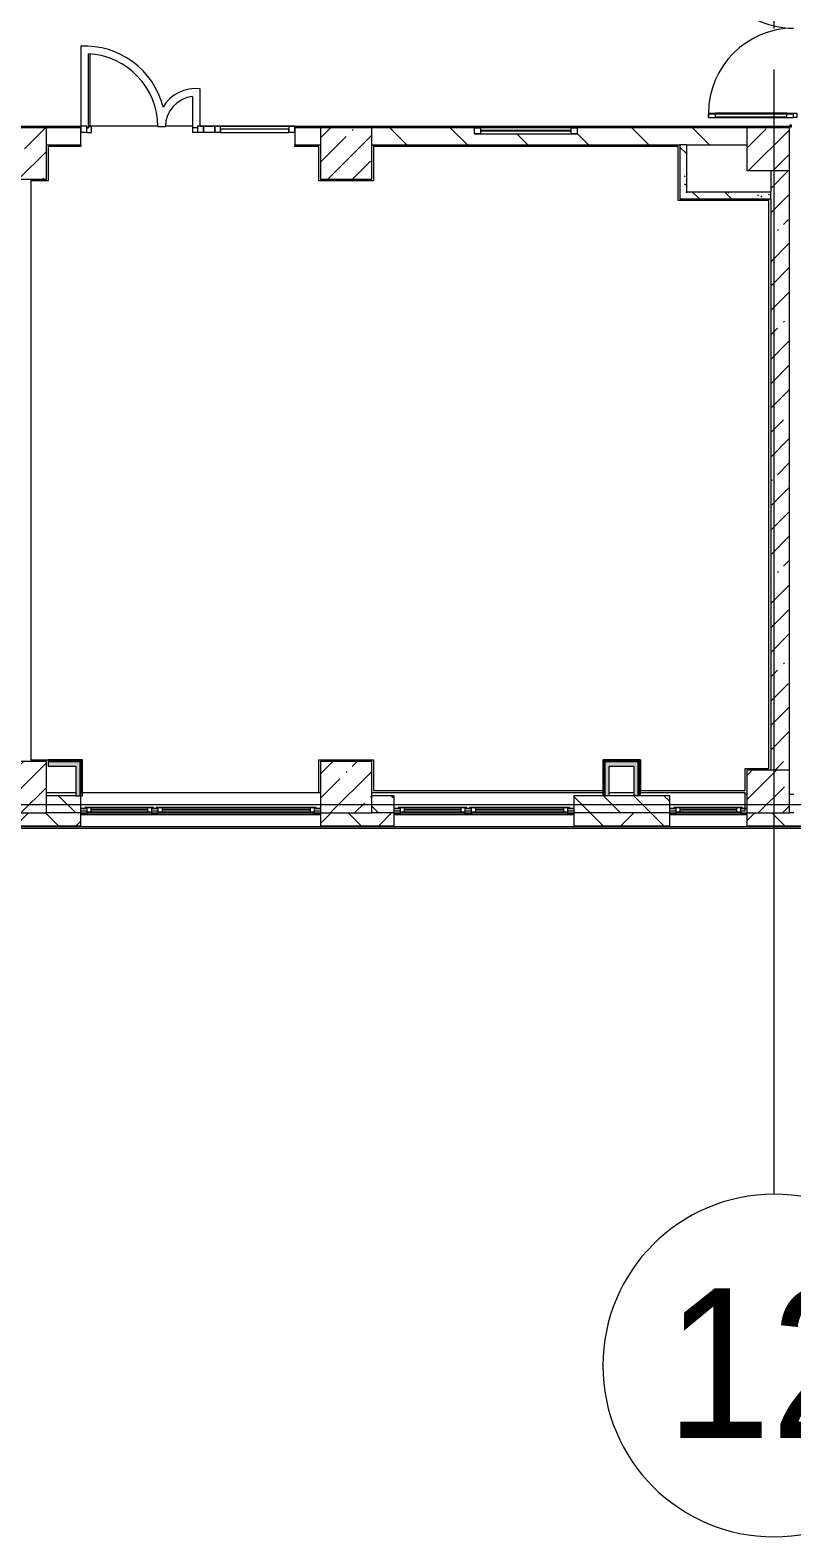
# Model space of a CAD drawing. Header units: millimetres. Extents: x 81368 to 286493, y -8553 to 29000.
# Drawn here: x 189102 to 198000, y -8553 to 9040 of the extents above; entities that cross this region are included whole.
import ezdxf

# ---------------------------------------------------------------- set-up
doc = ezdxf.new("R2010")
doc.units = ezdxf.units.MM
doc.linetypes.add('Осевая', pattern=[3175, 635, -476.25, 1587.5, -476.25])
for name, color, linetype, lineweight, true_color in [('A-DETL-GENF-7', 7, 'Continuous', 5, 0xaaaaaa), ('A-DOOR-6', 7, 'Continuous', 5, 0xaaaaaa), ('A-FLOR-3', 7, 'Continuous', 5, 0xaaaaaa), ('I-WALL-4', 7, 'Continuous', 5, 0xe7e7e7), ('I-WALL-5', 7, 'Continuous', 9, 0xe7e7e7), ('I-WALL-8', 7, 'Continuous', 5, 0x787878)]:
    doc.layers.add(name, color=color, linetype=linetype, lineweight=lineweight, true_color=true_color)
for name, color, linetype, lineweight in [('A-GLAZ-2', 7, 'Continuous', 5), ('A-GLAZ-CURT-1', 7, 'Continuous', 5), ('A-GLAZ-CWMG-2', 7, 'Continuous', 5), ('A-WALL', 7, 'Continuous', 9), ('A-WALL-6', 7, 'Continuous', 5), ('I-WALL-6', 7, 'Continuous', 5), ('S-COLS-1', 7, 'Continuous', 5), ('Оси', 7, 'Continuous', 9), ('Оси-1', 7, 'Continuous', 20), ('Оси-2', 7, 'Осевая', 9)]:
    doc.layers.add(name, color=color, linetype=linetype, lineweight=lineweight)
doc.styles.add('Arial_1', font='arial.ttf', dxfattribs={"width": 0.9, "height": 1750})
pattern_1 = [(135, (159482.88, 0), (-176.7767, -176.7767), [])]
pattern_2 = [(135, (159482.9, 0), (-377.171, -377.171), [533.4, -88.9, 17.78, -88.9]), (135, (159482.9, 376.94), (-377.171, -377.171), []), (50, (159482.9, 0), (637.6445, -55.7866), [66.675, -733.425]), (355, (159482.9, 0), (-123.349, 668.699), [53.34, -586.74]), (100.451, (159536, -4.65), (514.299, 612.908), [56.665, -623.315]), (46.184, (159482.9, 177.8), (948.776, -147.15), [100.012, -1100.137]), (96.636, (159561.9, 165.5), (830.91, 865.997), [84.998, -934.973]), (351.184, (159482.9, 177.8), (830.918, 865.988), [80.01, -880.11]), (21, (159571.8, 133.35), (530.6506, -357.928), [66.675, -733.425]), (326, (159571.8, 133.35), (216.308, 644.658), [53.34, -586.74]), (71.451, (159616, 103.5), (746.96, 286.724), [56.665, -623.315]), (37.5, (159482.88, 0), (10.8105, 295.9426), [16.764, -562.864, 16.764, -578.866, -588.962]), (37.5, (159482.88, 0), (10.8105, 295.9426), [-1175.258, 16.764, -572.198]), (7.5, (159482.88, 0), (233.8692, 350.6318), [16.764, -322.834, 16.764, -549.529, -224.472]), (7.5, (159482.88, 0), (233.8692, 350.6318), [-905.891, 16.764, -207.708]), (327.5, (159284.63, 0), (474.5678, -20.0513), [16.764, -205.486, 16.764, -676.656, -920.115]), (327.5, (159284.63, 0), (474.5678, -20.0513), [-915.67, 16.764, -903.351]), (317.5, (159195.73, 0), (518.452, 88.9934), [16.764, -272.161, 16.764, -443.738, -653.415]), (317.5, (159195.73, 0), (518.452, 88.9934), [-749.427, 16.764, -636.651])]
pattern_3 = [(135, (159482.9, 0), (-353.5534, -353.5534), [])]
pattern_4 = [(45, (159482.9, 0), (-530.33, 530.33), []), (135, (159482.9, 0), (-530.33, -530.33), [])]

# ---------------------------------------------------------------- blocks, each defined once
blk = doc.blocks.new('BSC_Колонна _Прямоугольная - 600х600-23286269-1_2_3_птичка')
at = {"layer": 'S-COLS-1'}
h = blk.add_hatch(dxfattribs=at)
h.set_pattern_fill('FP_70', color=256, style=0, pattern_type=2)
h.set_pattern_definition([(45, (-29509.74, -7600), (-285.123, 285.123), []), (45, (-29224.6, -7600), (-285.123, 285.123), [504.031, -100.806, 16.764, -84.042])])
h.paths.add_polyline_path([(300, -300), (300, 300), (-300, 300), (-300, -300), (119, -300)])
for p, q in [((300, 300), (-300, 300)), ((-300, 300), (-300, -300)), ((300, -300), (300, 300)), ((-300, -300), (300, -300))]:
    blk.add_line(p, q, dxfattribs=at)
blk = doc.blocks.new('BSC_Колонна _Прямоугольная - 600х600-V34-1_2_3_птичка')
at = {"layer": 'S-COLS-1'}
h = blk.add_hatch(dxfattribs=at)
h.set_pattern_fill('FP_77', color=256, style=0, pattern_type=2)
h.set_pattern_definition([(45, (-29509.74, -200), (-285.123, 285.123), []), (45, (-29224.6, -200), (-285.123, 285.123), [504.031, -100.806, 16.764, -84.042])])
h.paths.add_polyline_path([(110, -300), (300, -300), (300, 300), (-300, 300), (-300, -300)])
for p, q in [((300, 300), (-300, 300)), ((-300, 300), (-300, -300)), ((300, -300), (300, 300)), ((-300, -300), (300, -300))]:
    blk.add_line(p, q, dxfattribs=at)
blk = doc.blocks.new('BSC_Колонна _Прямоугольная - 600х600-V63-1_2_3_птичка')
at = {"layer": 'S-COLS-1'}
h = blk.add_hatch(dxfattribs=at)
h.set_pattern_fill('FP_111', color=256, style=0, pattern_type=2)
h.set_pattern_definition([(45, (-33310, -7600), (-285.123, 285.123), []), (45, (-33024.88, -7600), (-285.123, 285.123), [504.031, -100.806, 16.764, -84.042])])
h.paths.add_polyline_path([(300, -300), (300, 300), (-300, 300), (-300, -300)])
for p, q in [((300, 300), (-300, 300)), ((-300, 300), (-300, -300)), ((300, -300), (300, 300)), ((-300, -300), (300, -300))]:
    blk.add_line(p, q, dxfattribs=at)
blk = doc.blocks.new('BSC_Колонна _Прямоугольная - 600х600-V64-1_2_3_птичка')
at = {"layer": 'S-COLS-1'}
h = blk.add_hatch(dxfattribs=at)
h.set_pattern_fill('FP_112', color=256, style=0, pattern_type=2)
h.set_pattern_definition([(45, (-33310, -200), (-285.123, 285.123), []), (45, (-33024.88, -200), (-285.123, 285.123), [504.031, -100.806, 16.764, -84.042])])
h.paths.add_polyline_path([(300, -300), (300, 300), (-300, 300), (-300, -300)])
for p, q in [((300, 300), (-300, 300)), ((-300, 300), (-300, -300)), ((300, -300), (300, 300)), ((-300, -300), (300, -300))]:
    blk.add_line(p, q, dxfattribs=at)
blk = doc.blocks.new('120_Окно_СКБ_2Ст - 120_Окно_СКБ_2Ст 2100х2500 _мал створка справа_-22445857-1_2_3_птичка')
at = {"layer": 'A-GLAZ-2'}
for p, q in [((-1050, -127), (-1050, -57)), ((-1050, -57), (-980, -57)), ((1050, -57), (-1050, -57)), ((-980, -127), (-1050, -127)), ((-1050, -127), (-1000, -127)), ((-980, -127), (-1000, -127)), ((-1000, -127), (-1000, -137)), ((-1000, -137), (170, -137)), ((170, -137), (-1000, -137)), ((-980, -57), (-980, -127)), ((150, -87), (-980, -87)), ((-980, -87), (-980, -127)), ((-930, -137), (-930, -87)), ((-930, -107), (100, -107)), ((100, -117), (-930, -117)), ((100, -137), (100, -87)), ((150, -127), (150, -57)), ((150, -57), (220, -57)), ((150, -127), (150, -87)), ((220, -127), (150, -127)), ((170, -127), (150, -127)), ((170, -127), (200, -127)), ((170, -137), (170, -127)), ((220, -127), (200, -127)), ((200, -127), (200, -137)), ((200, -137), (1000, -137)), ((1000, -137), (200, -137)), ((220, -57), (220, -127)), ((980, -87), (220, -87)), ((220, -87), (220, -127)), ((270, -137), (270, -87)), ((270, -107), (930, -107)), ((930, -117), (270, -117)), ((930, -137), (930, -87)), ((980, -127), (980, -57)), ((980, -57), (1050, -57)), ((980, -127), (980, -87)), ((1050, -127), (980, -127)), ((1000, -127), (980, -127)), ((1000, -127), (1050, -127)), ((1000, -137), (1000, -127)), ((1050, -57), (1050, -127))]:
    blk.add_line(p, q, dxfattribs=at)
blk = doc.blocks.new('Дверь_Витражная_остекление_ - ДВН_ДАО_Главный вход_1800 в свету 5-32258809-1_2_3_птичка')
at = {"layer": 'A-DETL-GENF-7'}
for p, q in [((-993, -1013), (-993, -21)), ((-993, -21), (-993, -1013)), ((-993, -100), (-948, -100)), ((-983, -933), (-983, -100)), ((-948, -1013), (-948, -21)), ((-948, -1013), (-948, -21)), ((-939, -933), (-939, -100)), ((989, -933), (989, -100)), ((998, -1013), (998, -20)), ((998, -20), (998, -1013)), ((1043, -100), (998, -100)), ((1033, -933), (1033, -100)), ((1043, -1013), (1043, -20)), ((1043, -1013), (1043, -20)), ((-993, -933), (-948, -933)), ((-993, -1013), (-948, -1013)), ((-993, -1013), (-948, -1013)), ((1043, -933), (998, -933)), ((1043, -1013), (998, -1013)), ((998, -1013), (1043, -1013))]:
    blk.add_line(p, q, dxfattribs=at)
at = {"layer": 'A-DOOR-6'}
for p, q in [((-1043, 20), (-993, 20)), ((-1043, -20), (-1043, 20)), ((-993, 20), (-993, -20)), ((993, 20), (1043, 20)), ((993, -20), (993, 20)), ((1043, 20), (1043, -20)), ((-993, -20), (-1043, -20)), ((-993, -1013), (-993, -21)), ((1043, -20), (993, -20)), ((993, -1013), (993, -21))]:
    blk.add_line(p, q, dxfattribs=at)
for centre, start, end in [((-993, -20), 270, 0), ((993, -20), 180, 270)]:
    blk.add_arc(centre, 993, start, end, dxfattribs=at)
blk = doc.blocks.new('BSC_Колонна _Прямоугольная - 500х500-V114-1_2_3_птичка')
at = {"layer": 'S-COLS-1'}
h = blk.add_hatch(dxfattribs=at)
h.set_pattern_fill('FP_140', color=256, style=0, pattern_type=2)
h.set_pattern_definition([(45, (-38240, -150), (-285.123, 285.123), []), (45, (-37954.88, -150), (-285.123, 285.123), [504.031, -100.806, 16.764, -84.042])])
h.paths.add_polyline_path([(250, -250), (250, 250), (-250, 250), (-250, -250), (160, -250)])
for p, q in [((250, 250), (-250, 250)), ((-250, 250), (-250, -250)), ((250, -250), (250, 250)), ((-250, -250), (250, -250))]:
    blk.add_line(p, q, dxfattribs=at)
blk = doc.blocks.new('BSC_Колонна _Прямоугольная - 500х500-V115-1_2_3_птичка')
at = {"layer": 'S-COLS-1'}
h = blk.add_hatch(dxfattribs=at)
h.set_pattern_fill('FP_141', color=256, style=0, pattern_type=2)
h.set_pattern_definition([(45, (-38240, -7650), (-285.123, 285.123), []), (45, (-37954.88, -7650), (-285.123, 285.123), [504.031, -100.806, 16.764, -84.042])])
h.paths.add_polyline_path([(30, -250), (250, -250), (250, 250), (-250, 250), (-250, -250), (10, -250)])
for p, q in [((250, 250), (-250, 250)), ((-250, 250), (-250, -250)), ((250, -250), (250, 250)), ((-250, -250), (250, -250))]:
    blk.add_line(p, q, dxfattribs=at)
blk = doc.blocks.new('120_Окно_СКБ_2Ст - 120_Окно_СКБ_2Ст 2800х2500_створка_-22445922-1_2_3_птичка')
at = {"layer": 'A-GLAZ-2'}
for p, q in [((-1400, -127), (-1400, -57)), ((-1400, -57), (-1330, -57)), ((1400, -57), (-1400, -57)), ((-1330, -127), (-1400, -127)), ((-1400, -127), (-1350, -127)), ((-1330, -127), (-1350, -127)), ((-1350, -127), (-1350, -137)), ((-1350, -137), (520, -137)), ((520, -137), (-1350, -137)), ((-1330, -57), (-1330, -127)), ((500, -87), (-1330, -87)), ((-1330, -87), (-1330, -127)), ((-1280, -137), (-1280, -87)), ((-1280, -107), (450, -107)), ((450, -117), (-1280, -117)), ((450, -137), (450, -87)), ((500, -127), (500, -57)), ((500, -57), (570, -57)), ((500, -127), (500, -87)), ((570, -127), (500, -127)), ((520, -127), (500, -127)), ((520, -127), (550, -127)), ((520, -137), (520, -127)), ((570, -127), (550, -127)), ((550, -127), (550, -137)), ((550, -137), (1350, -137)), ((1350, -137), (550, -137)), ((570, -57), (570, -127)), ((1330, -87), (570, -87)), ((570, -87), (570, -127)), ((620, -137), (620, -87)), ((620, -107), (1280, -107)), ((1280, -117), (620, -117)), ((1280, -137), (1280, -87)), ((1330, -127), (1330, -57)), ((1330, -57), (1400, -57)), ((1330, -127), (1330, -87)), ((1400, -127), (1330, -127)), ((1350, -127), (1330, -127)), ((1350, -127), (1400, -127)), ((1350, -137), (1350, -127)), ((1400, -57), (1400, -127))]:
    blk.add_line(p, q, dxfattribs=at)
blk = doc.blocks.new('120_Окно_СКБ_1Ст - 120_Окно_СКБ_1Ст 900х2500_h_-V144-1_2_3_птичка')
at = {"layer": 'A-GLAZ-2'}
for p, q in [((-450, -127), (-450, -57)), ((-450, -57), (-380, -57)), ((450, -57), (-450, -57)), ((-380, -127), (-450, -127)), ((-450, -127), (-400, -127)), ((-380, -127), (-400, -127)), ((-400, -127), (-400, -137)), ((-400, -137), (400, -137)), ((400, -137), (-400, -137)), ((-380, -57), (-380, -127)), ((380, -87), (-380, -87)), ((-380, -87), (-380, -127)), ((-330, -137), (-330, -87)), ((-330, -107), (330, -107)), ((330, -117), (-330, -117)), ((330, -137), (330, -87)), ((380, -127), (380, -57)), ((380, -57), (450, -57)), ((380, -127), (380, -87)), ((450, -127), (380, -127)), ((400, -127), (380, -127)), ((400, -127), (450, -127)), ((400, -137), (400, -127)), ((450, -57), (450, -127))]:
    blk.add_line(p, q, dxfattribs=at)
blk = doc.blocks.new('Прямоугольный импост - 50 x 70 мм-31700031-1_2_3_птичка')
at = {"layer": 'A-GLAZ-CWMG-2'}
for p, q in [((-70, 35), (0, 35)), ((-70, -35), (-70, 35)), ((0, 35), (0, -35)), ((0, -35), (-70, -35))]:
    blk.add_line(p, q, dxfattribs=at)
blk = doc.blocks.new('Дверь_Витражная_остекление_ - ДВН_ДАО_Главный вход_1200 в свету-V177-1_2_3_птичка')
at = {"layer": 'A-DETL-GENF-7'}
for p, q in [((-607, 30), (-607, 877)), ((-627, 30), (-607, 30)), ((-592, 30), (-627, 30)), ((-592, -40), (-592, 30)), ((592, -40), (592, 20)), ((-647, -40), (-592, -40)), ((647, -40), (592, -40))]:
    blk.add_line(p, q, dxfattribs=at)
blk = doc.blocks.new('Системная панель - Стемалит - 40мм-31720939-1_2_3_птичка')
at = {"layer": 'A-GLAZ-CURT-1'}
for p, q in [((65, 35), (-65, 35)), ((-65, 35), (-65, -35)), ((65, -35), (65, 35)), ((-65, -35), (65, -35))]:
    blk.add_line(p, q, dxfattribs=at)
blk = doc.blocks.new('Прямоугольный импост - 50 x 70 мм-31687886-1_2_3_птичка')
at = {"layer": 'A-GLAZ-CWMG-2'}
for p, q in [((-35, 35), (35, 35)), ((-35, -35), (-35, 35)), ((35, 35), (35, -35)), ((35, -35), (-35, -35))]:
    blk.add_line(p, q, dxfattribs=at)
blk = doc.blocks.new('Прямоугольный импост - 50 x 70 мм-V178-1_2_3_птичка')
at = {"layer": 'A-GLAZ-CWMG-2'}
for p, q in [((0, 35), (-70, 35)), ((-70, 35), (-70, -35)), ((0, -35), (0, 35)), ((-70, -35), (0, -35))]:
    blk.add_line(p, q, dxfattribs=at)
blk = doc.blocks.new('Системная панель - Стекло - 40мм-V179-1_2_3_птичка')
at = {"layer": 'A-GLAZ-CURT-1'}
h = blk.add_hatch(dxfattribs=at)
h.set_pattern_fill('FP_188', color=256, style=0, pattern_type=2)
h.set_pattern_definition([(45, (-32742.5, -7383), (-1414.21, 1414.21), [1000, -3000]), (45, (-33742.5, -7883), (-1414.21, 1414.21), [3000, -1000]), (45, (-31742.5, -8383), (-1414.21, 1414.21), [1000, -3000])])
h.paths.add_polyline_path([(-335, -40), (398, -35), (398, 0), (-398, 0), (-398, -40)])
for p, q in [((398, 0), (-398, 0)), ((-398, 0), (-398, -40)), ((398, -40), (398, 0)), ((-398, -40), (398, -40))]:
    blk.add_line(p, q, dxfattribs=at)
blk = doc.blocks.new('Прямоугольный импост - 50 x 70 мм-31702100-1_2_3_птичка')
at = {"layer": 'A-GLAZ-CWMG-2'}
for p, q in [((-35, 35), (35, 35)), ((-35, -35), (-35, 35)), ((35, 35), (35, -35)), ((35, -35), (-35, -35))]:
    blk.add_line(p, q, dxfattribs=at)
blk = doc.blocks.new('Прямоугольный импост - 50 x 70 мм-31720914-1_2_3_птичка')
at = {"layer": 'A-GLAZ-CWMG-2'}
blk.add_line((24940, 7918), (24145, 7918), dxfattribs=at)
blk = doc.blocks.new('120_Окно_СКБ_1Ст - 120_Окно_СКБ_1Ст 400х1200 EI30-24228909-1_2_3_птичка')
at = {"layer": 'A-GLAZ-2'}
for p, q in [((-600, 30), (-600, 100)), ((-600, 100), (-530, 100)), ((600, 100), (-600, 100)), ((-530, 30), (-600, 30)), ((-600, 30), (600, 30)), ((-530, 100), (-530, 30)), ((530, 70), (-530, 70)), ((530, 60), (-530, 60)), ((530, 30), (530, 100)), ((530, 100), (600, 100)), ((600, 30), (530, 30)), ((600, 100), (600, 30))]:
    blk.add_line(p, q, dxfattribs=at)
blk = doc.blocks.new('Ось сетки - D8-29747960-1_2_3_птичка')
at = {"layer": 'Оси-1'}
for start, end in [(360, 180), (180, 360)]:
    blk.add_arc((0, 0), 4, start, end, dxfattribs=at)

msp = doc.modelspace()

# ---------------------------------------------------------------- hatches: boundary and pattern name
at = {"layer": 'A-WALL-6'}
h = msp.add_hatch(dxfattribs=at)
h.set_pattern_fill('FP_100', color=256, style=0, pattern_type=2)
h.set_pattern_definition(pattern_1)
h.paths.add_polyline_path([(189292.6, -100), (189692.9, -100), (189692.9, 100), (189292.6, 100), (189292.6, -80)])
h = msp.add_hatch(dxfattribs=at)
h.set_pattern_fill('FP_100', color=256, style=0, pattern_type=2)
h.set_pattern_definition(pattern_1)
h.paths.add_polyline_path([(193092.9, -100), (193352.9, -100), (193352.9, 100), (193092.9, 100), (193092.9, -99.8)])
h.paths.add_polyline_path([(196538.1, -100), (196572.9, -100), (196572.9, 100), (195452.9, 100), (195452.9, -100), (195608.6, -100)])
h = msp.add_hatch(dxfattribs=at)
h.set_pattern_fill('FP_89', color=256, style=0, pattern_type=2)
h.set_pattern_definition([(45, (159482.9, 0), (-353.5534, 353.5534), []), (135, (159482.9, 0), (-353.5534, -353.5534), [])])
h.paths.add_polyline_path([(235176.7, -250), (235182.9, -250), (235182.9, -100), (233462.9, -100), (233462.9, -250), (235174.9, -250)])
h.paths.add_polyline_path([(227210.8, -250), (230142.9, -250), (230142.9, -100), (226542.9, -100), (226542.9, -250)])
h.paths.add_polyline_path([(231718.9, -250), (231762.9, -250), (231762.9, -100), (231042.9, -101.8), (231042.9, -250), (231562.9, -250)])
h.paths.add_polyline_path([(221092.9, -250), (221092.9, -100), (220392.9, -100), (220392.9, -250), (220704.5, -250)])
h.paths.add_polyline_path([(223192.9, -250), (223742.9, -250), (223742.9, -100), (223192.9, -100), (223192.9, -121.3)])
h.paths.add_polyline_path([(219492.9, -250), (219492.9, -100), (218742.9, -100), (218742.9, -250)])
h.paths.add_polyline_path([(216642.9, -250), (216642.9, -100), (215892.9, -100), (215892.9, -250), (216057.1, -250)])
h.paths.add_polyline_path([(224642.9, -250), (225642.9, -250), (225642.9, -100), (224642.9, -100), (224642.9, -118)])
h.paths.add_polyline_path([(211354.4, -250), (212792.9, -250), (212792.9, -100), (211354.4, -100), (211354.4, -150.7)])
h.paths.add_polyline_path([(209254.4, -250), (209254.4, -100), (208542.9, -100), (208542.9, -250), (208621.3, -250)])
h.paths.add_polyline_path([(207642.9, -250), (207642.9, -100), (206892.9, -100), (206892.9, -250)])
h.paths.add_polyline_path([(203792.9, -250), (203792.9, -100), (202220.4, -100), (202220.4, -250), (203044.4, -250)])
h.paths.add_polyline_path([(200120.4, -250), (200120.4, -100), (199422.9, -100), (199422.9, -250)])
h.paths.add_polyline_path([(198522.9, -250), (198522.9, -100), (197472.9, -100), (197472.9, -250), (198397.1, -250)])
h.paths.add_polyline_path([(196572.9, -250), (196572.9, -100), (195452.9, -100), (195452.9, -250), (196538.1, -250)])
h.paths.add_polyline_path([(193352.9, -250), (193352.9, -100), (192492.9, -100), (192492.9, -250)])
h.paths.add_polyline_path([(189692.9, -250), (189692.9, -100), (188692.6, -100), (188692.6, -250), (189102.3, -250)])
h.paths.add_polyline_path([(187792.6, -250), (187792.6, -100), (186792.9, -100), (186792.9, -250)])
h.paths.add_polyline_path([(181092.9, -250), (182117.9, -250), (182117.9, -100), (181092.9, -100), (181092.9, -226)])
h.paths.add_polyline_path([(175092.9, -250), (175092.9, -100), (174342.9, -100), (174342.9, -250)])
h.paths.add_polyline_path([(185892.9, -250), (185892.9, -100), (184917.9, -100), (184917.9, -250), (185384.4, -250)])
h.paths.add_polyline_path([(175992.9, -250), (176742.9, -250), (176742.9, -100), (175992.9, -100), (175992.9, -238.7)])
h.paths.add_polyline_path([(178842.9, -250), (180192.9, -250), (180192.9, -100), (178842.9, -100), (178842.9, -231.6)])
h.paths.add_polyline_path([(160288.6, -250), (163212.9, -250), (163212.9, -100), (159222.9, -100), (159222.9, -250), (159592.9, -250)])
h.paths.add_polyline_path([(167142.9, -250), (167742.6, -250), (167742.6, -100), (166312.9, -100), (166312.9, -250), (166794.9, -250)])
h.paths.add_polyline_path([(171492.9, -250), (172242.9, -248), (172242.9, -100), (171492.9, -100), (171492.9, -249.9)])
h.paths.add_polyline_path([(169392.9, -250), (169392.9, -100), (168642.6, -100), (168642.6, -250), (168653.8, -250)])
at = {"layer": 'I-WALL-4'}
for points in [[(189637.9, 445), (189637.9, 495), (189312.6, 495), (189312.6, 445)], [(195815.5, 100), (195865.5, 100), (195865.5, 495), (195815.5, 495), (195815.5, 120)], [(195865.5, 445), (196205.5, 445), (196205.5, 495), (195865.5, 495)], [(196205.5, 100), (196205.5, 445), (196155.5, 445), (196155.5, 100)]]:
    msp.add_hatch(color=256, dxfattribs=at).paths.add_polyline_path(points)
at = {"layer": 'I-WALL-5'}
msp.add_hatch(color=256, dxfattribs=at).paths.add_polyline_path([(189637.9, 100), (189687.9, 100), (189687.9, 495), (189637.9, 495), (189637.9, 115.8)])
at = {"layer": 'I-WALL-6'}
h = msp.add_hatch(dxfattribs=at)
h.set_pattern_fill('FP_99', color=256, style=0, pattern_type=2)
h.set_pattern_definition(pattern_3)
h.paths.add_polyline_path([(189292.6, 7700), (189692.9, 7700), (189692.9, 7900), (189292.6, 7900), (189292.6, 7754.5)])
h.paths.add_polyline_path([(192474.3, 7700), (192492.9, 7700), (192492.9, 7900), (192192.9, 7900), (192192.9, 7700), (192474.2, 7700)])
h = msp.add_hatch(dxfattribs=at)
h.set_pattern_fill('FP_99', color=256, style=0, pattern_type=2)
h.set_pattern_definition(pattern_3)
h.paths.add_polyline_path([(194292.9, 7700), (197472.9, 7700), (197467.6, 7900), (195492.9, 7900), (195492.9, 7830), (194292.9, 7833.3), (194292.9, 7900), (193092.9, 7900), (193092.9, 7700), (193749.7, 7700)])
h = msp.add_hatch(dxfattribs=at)
h.set_pattern_fill('FP_69', color=256, style=0, pattern_type=2)
h.set_pattern_definition([(45, (159482.88, 0), (-285.123, 285.123), []), (45, (159768, 0), (-285.123, 285.123), [504.031, -100.806, 16.764, -84.042])])
h.paths.add_polyline_path([(197752.9, 400), (197972.9, 400), (197972.9, 7400), (197752.9, 7400), (197752.9, 413.8)])
h = msp.add_hatch(dxfattribs=at)
h.set_pattern_fill('FP_187', color=256, style=0, pattern_type=2)
h.set_pattern_definition(pattern_4)
h.paths.add_polyline_path([(189700.4, 507.5), (189700.4, 520), (189312.6, 520), (189312.6, 507.5), (189687.9, 507.5)])
h = msp.add_hatch(dxfattribs=at)
h.set_pattern_fill('FP_187', color=256, style=0, pattern_type=2)
h.set_pattern_definition(pattern_4)
h.paths.add_polyline_path([(189637.9, 495), (189687.9, 495), (189687.4, 507.5), (189312.6, 507.5), (189312.6, 495)])
h = msp.add_hatch(dxfattribs=at)
h.set_pattern_fill('FP_187', color=256, style=0, pattern_type=2)
h.set_pattern_definition(pattern_4)
h.paths.add_polyline_path([(189687.9, 100), (189692.9, 100), (189692.9, 150), (189700.4, 150), (189700.4, 507.5), (189687.9, 507.5), (189687.9, 114.6)])
h = msp.add_hatch(dxfattribs=at)
h.set_pattern_fill('FP_187', color=256, style=0, pattern_type=2)
h.set_pattern_definition(pattern_4)
h.paths.add_polyline_path([(189712.9, 150), (189712.9, 520), (189700.4, 520), (189700.4, 150)])
h = msp.add_hatch(dxfattribs=at)
h.set_pattern_fill('FP_187', color=256, style=0, pattern_type=2)
h.set_pattern_definition(pattern_4)
h.paths.add_polyline_path([(195790.5, 100), (195803, 100), (195803, 520), (195790.5, 519.9), (195790.5, 120)])
h = msp.add_hatch(dxfattribs=at)
h.set_pattern_fill('FP_187', color=256, style=0, pattern_type=2)
h.set_pattern_definition(pattern_4)
h.paths.add_polyline_path([(196155.5, 507.5), (196230.5, 507.5), (196230.5, 520), (195803, 520), (195803, 507.5), (195865.5, 507.5)])
h = msp.add_hatch(dxfattribs=at)
h.set_pattern_fill('FP_187', color=256, style=0, pattern_type=2)
h.set_pattern_definition(pattern_4)
h.paths.add_polyline_path([(195815.5, 100), (195815.5, 507.5), (195803, 507.5), (195803, 100)])
h = msp.add_hatch(dxfattribs=at)
h.set_pattern_fill('FP_187', color=256, style=0, pattern_type=2)
h.set_pattern_definition(pattern_4)
h.paths.add_polyline_path([(196218, 495), (196218, 507.5), (195815.5, 507.5), (195815.5, 495), (196205.5, 495)])
h = msp.add_hatch(dxfattribs=at)
h.set_pattern_fill('FP_187', color=256, style=0, pattern_type=2)
h.set_pattern_definition(pattern_4)
h.paths.add_polyline_path([(196218, 100), (196218, 495), (196205.5, 495), (196205.5, 100)])
h = msp.add_hatch(dxfattribs=at)
h.set_pattern_fill('FP_187', color=256, style=0, pattern_type=2)
h.set_pattern_definition(pattern_4)
h.paths.add_polyline_path([(196230.5, 100), (196230.5, 507.5), (196218, 507.5), (196218, 100)])
at = {"layer": 'I-WALL-8'}
h = msp.add_hatch(dxfattribs=at)
h.set_pattern_fill('FP_98', color=256, style=0, pattern_type=2)
h.set_pattern_definition(pattern_2)
h.paths.add_polyline_path([(196772.9, 7070), (196772.9, 7700), (196692.9, 7700), (196692.9, 7070)])
h = msp.add_hatch(dxfattribs=at)
h.set_pattern_fill('FP_98', color=256, style=0, pattern_type=2)
h.set_pattern_definition(pattern_2)
h.paths.add_polyline_path([(197472.9, 7070), (197752.9, 7070), (197752.9, 7150), (196772.9, 7150), (196772.9, 7070), (197467.6, 7070)])

# ---------------------------------------------------------------- linework, layer by layer
at = {"layer": 'A-FLOR-3'}
for p, q in [((189692.9, 8851.7), (189692.9, 7918)), ((189782.9, 7900), (189782.9, 8762.1)), ((191087.9, 7918), (191087.9, 8355.2)), ((190997.9, 8265.7), (190997.9, 7903)), ((179693.1, 7920), (189692.9, 7920)), ((190592.5, 7920), (189782.9, 7920)), ((190997.9, 7920), (190683.5, 7920)), ((191087.9, 7920), (197977.9, 7920)), ((189762.9, 7900), (189782.9, 7900)), ((190592.9, 7913), (190682.9, 7913)), ((190997.9, 7903), (191057.9, 7903)), ((189692.9, 7680), (189312.6, 7680)), ((189312.6, 7680), (189312.6, 7280)), ((189692.9, 7700), (189692.9, 7680)), ((192192.9, 7680), (192192.9, 7700)), ((192474.2, 7680), (192192.9, 7680)), ((192474.2, 7280), (192474.2, 7680)), ((196672.9, 7680), (193112.9, 7680)), ((193112.9, 7680), (193112.9, 7280)), ((196672.9, 7050), (196672.9, 7680)), ((189111.6, 7280), (189111.6, 520)), ((189312.6, 7280), (189111.6, 7280)), ((193112.9, 7280), (192474.2, 7280)), ((197732.9, 7050), (196672.9, 7050)), ((197732.9, 420), (197732.9, 7050)), ((189111.6, 520), (189312.6, 520)), ((192472.9, 140), (192472.9, 520)), ((192472.9, 520), (193112.9, 520)), ((193112.9, 520), (193112.9, 160)), ((196231.5, 520), (196231.5, 160)), ((197452.9, 160), (197452.9, 420)), ((197452.9, 420), (197732.9, 420)), ((193112.9, 160), (195790.5, 160)), ((196231.5, 160), (197452.9, 160)), ((197452.9, 120), (197467.6, 120)), ((197972.9, 120), (198022.9, 120))]:
    msp.add_line(p, q, dxfattribs=at)
for centre, radius, start, end in [((189742.9, 7913), 940, 13.96903, 93.04909), ((189742.9, 7913), 850, 360, 87.30273), ((191037.9, 7913), 445, 83.54865, 149.34163), ((191037.9, 7913), 355, 96.4696, 180)]:
    msp.add_arc(centre, radius, start, end, dxfattribs=at)
at = {"layer": 'A-WALL'}
for p, q in [((196772.9, 7700), (196692.9, 7700)), ((197752.9, 7070), (197752.9, 7150)), ((189700.4, 507.5), (189312.6, 507.5)), ((189687.9, 495), (189312.6, 495)), ((189687.9, 100), (189687.9, 495)), ((189700.4, 150), (189700.4, 507.5)), ((195803, 507.5), (195803, 100)), ((196218, 507.5), (195803, 507.5)), ((195815.5, 495), (195815.5, 100)), ((196205.5, 495), (195815.5, 495)), ((196205.5, 100), (196205.5, 495)), ((196218, 100), (196218, 507.5)), ((189692.9, -100), (189292.6, -100)), ((193352.9, -100), (193092.9, -100)), ((196572.9, -100), (195452.9, -100)), ((188692.6, -250), (189692.9, -250)), ((188692.6, -253), (189692.9, -253)), ((192492.9, -250), (193352.9, -250)), ((192492.9, -253), (193352.9, -253)), ((195452.9, -250), (196572.9, -250)), ((195452.9, -253), (196572.9, -253)), ((197472.9, -250), (198522.9, -250)), ((197472.9, -253), (198522.9, -253))]:
    msp.add_line(p, q, dxfattribs=at)
at = {"layer": 'A-WALL-6'}
for p, q in [((197997.9, 7931), (197977.9, 7931)), ((197977.9, 7931), (197977.9, 7911)), ((197997.9, 7911), (197997.9, 7931)), ((197977.9, 7911), (197997.9, 7911)), ((189637.9, 100), (189292.6, 100)), ((189692.9, -258), (189692.9, 100)), ((193352.9, 100), (193092.9, 100)), ((193352.9, -258), (193352.9, 100)), ((196572.9, 100), (195452.9, 100)), ((195452.9, 100), (195452.9, -258)), ((196572.9, -258), (196572.9, 100)), ((189692.9, -100), (192492.9, -100)), ((192492.9, -100), (192492.9, -258)), ((193352.9, -100), (195452.9, -100)), ((196572.9, -100), (197472.9, -100)), ((197472.9, -100), (197472.9, -258)), ((198022.9, -100), (197972.9, -100)), ((231762.9, -280), (159192.9, -280)), ((188692.6, -258), (209254.4, -258))]:
    msp.add_line(p, q, dxfattribs=at)
at = {"layer": 'I-WALL-6'}
for p, q in [((189692.9, 7900), (189292.6, 7900)), ((189692.9, 7700), (189692.9, 7900)), ((192492.9, 7900), (192192.9, 7900)), ((192192.9, 7900), (192192.9, 7700)), ((194292.9, 7900), (193092.9, 7900)), ((197472.9, 7900), (195492.9, 7900)), ((189292.6, 7700), (189692.9, 7700)), ((192192.9, 7700), (192492.9, 7700)), ((193092.9, 7700), (196692.9, 7700)), ((196692.9, 7700), (196692.9, 7070)), ((196772.9, 7150), (196772.9, 7700)), ((196772.9, 7700), (197472.9, 7700)), ((197752.9, 7400), (197752.9, 7150)), ((197972.9, 400), (197972.9, 7400)), ((196692.9, 7070), (197752.9, 7070)), ((197752.9, 7150), (196772.9, 7150)), ((197752.9, 7070), (197752.9, 400)), ((189712.9, 520), (189312.6, 520)), ((189312.6, 520), (189312.6, 445)), ((189312.6, 445), (189637.9, 445)), ((189637.9, 445), (189637.9, 100)), ((189712.9, 100), (189712.9, 520)), ((195790.5, 520), (195790.5, 100)), ((196230.5, 520), (195790.5, 520)), ((195865.5, 100), (195865.5, 445)), ((195865.5, 445), (196155.5, 445)), ((196155.5, 445), (196155.5, 100)), ((196230.5, 100), (196230.5, 520)), ((189292.6, 140), (189637.9, 140)), ((189637.9, 100), (189712.9, 100)), ((189691.9, 140), (192492.9, 140)), ((189692.9, 100), (189692.9, 150)), ((189692.9, 150), (189712.9, 150)), ((193092.9, 140), (195790.5, 140)), ((195865.5, 140), (196155.5, 140)), ((196230.5, 140), (197452.9, 140)), ((197452.9, -80), (197452.9, 140)), ((189762.9, -80), (189692.9, -80)), ((190592.9, -80), (190522.9, -80)), ((192492.9, -80), (192422.9, -80)), ((193422.9, -80), (193352.9, -80)), ((194252.9, -80), (194182.9, -80)), ((195452.9, -80), (195382.9, -80)), ((196642.9, -80), (196572.9, -80)), ((197452.9, -80), (197402.9, -80))]:
    msp.add_line(p, q, dxfattribs=at)
at = {"layer": 'Оси'}
for p, q in [((197792.9, -4552.8), (197792.9, 7947.2)), ((185742.9, 0), (198242.9, 0))]:
    msp.add_line(p, q, dxfattribs=at)
at = {"layer": 'Оси-2'}
msp.add_line((197792.9, 7947.2), (197792.9, 11299.7), dxfattribs=at)

# ---------------------------------------------------------------- block references
at = {"layer": 'A-DOOR-6', "rotation": 269.9999999999999}
msp.add_blockref('Дверь_Витражная_остекление_ - ДВН_ДАО_Главный вход_1800 в свету 5-32258809-1_2_3_птичка', (198039.9, 9062.5), dxfattribs=at)
at = {"layer": 'A-DOOR-6'}
msp.add_blockref('Дверь_Витражная_остекление_ - ДВН_ДАО_Главный вход_1200 в свету-V177-1_2_3_птичка', (190410.4, 7883), dxfattribs=at)
at = {"layer": 'A-GLAZ-2'}
msp.add_blockref('120_Окно_СКБ_1Ст - 120_Окно_СКБ_1Ст 400х1200 EI30-24228909-1_2_3_птичка', (194892.9, 7800), dxfattribs=at)
at = {"layer": 'A-GLAZ-2', "rotation": 180}
for name, p in [('120_Окно_СКБ_2Ст - 120_Окно_СКБ_2Ст 2800х2500_створка_-22445922-1_2_3_птичка', (191092.9, -175)), ('120_Окно_СКБ_2Ст - 120_Окно_СКБ_2Ст 2100х2500 _мал створка справа_-22445857-1_2_3_птичка', (194402.9, -175)), ('120_Окно_СКБ_1Ст - 120_Окно_СКБ_1Ст 900х2500_h_-V144-1_2_3_птичка', (197022.9, -175))]:
    msp.add_blockref(name, p, dxfattribs=at)
at = {"layer": 'A-GLAZ-CURT-1'}
for name, p in [('Системная панель - Стемалит - 40мм-31720939-1_2_3_птичка', (191192.9, 7883)), ('Системная панель - Стекло - 40мм-V179-1_2_3_птичка', (191725.4, 7883))]:
    msp.add_blockref(name, p, dxfattribs=at)
at = {"layer": 'A-GLAZ-CWMG-2', "rotation": 180}
msp.add_blockref('Прямоугольный импост - 50 x 70 мм-V178-1_2_3_птичка', (189692.9, 7883), dxfattribs=at)
at = {"layer": 'A-GLAZ-CWMG-2', "extrusion": (0, 0, -1), "rotation": 180}
for name, p in [('Прямоугольный импост - 50 x 70 мм-31687886-1_2_3_птичка', (-191092.9, 7883)), ('Прямоугольный импост - 50 x 70 мм-31702100-1_2_3_птичка', (-191292.9, 7883)), ('Прямоугольный импост - 50 x 70 мм-31700031-1_2_3_птичка', (-192192.9, 7883))]:
    msp.add_blockref(name, p, dxfattribs=at)
at = {"layer": 'A-GLAZ-CWMG-2'}
msp.add_blockref('Прямоугольный импост - 50 x 70 мм-31720914-1_2_3_птичка', (167182.9, 0), dxfattribs=at)
at = {"layer": 'S-COLS-1'}
for name, p in [('BSC_Колонна _Прямоугольная - 600х600-23286269-1_2_3_птичка', (188992.6, 7600)), ('BSC_Колонна _Прямоугольная - 600х600-V63-1_2_3_птичка', (192792.9, 7600)), ('BSC_Колонна _Прямоугольная - 500х500-V115-1_2_3_птичка', (197722.9, 7650)), ('BSC_Колонна _Прямоугольная - 600х600-V34-1_2_3_птичка', (188992.6, 200)), ('BSC_Колонна _Прямоугольная - 600х600-V64-1_2_3_птичка', (192792.9, 200)), ('BSC_Колонна _Прямоугольная - 500х500-V114-1_2_3_птичка', (197722.9, 150))]:
    msp.add_blockref(name, p, dxfattribs=at)
at = {"layer": 'Оси-1', "xscale": 499.9999999999995, "yscale": 499.9999999999995, "zscale": 499.9999999999995}
msp.add_blockref('Ось сетки - D8-29747960-1_2_3_птичка', (197792.9, -6552.8), dxfattribs=at)

# ---------------------------------------------------------------- texts
at = {"layer": 'Оси', "insert": (196529.8, -5649.6), "char_height": 1750, "width": 3030.379, "attachment_point": 1, "style": 'Arial_1'}
msp.add_mtext('12', dxfattribs=at)

doc.saveas('drawing.dxf')
